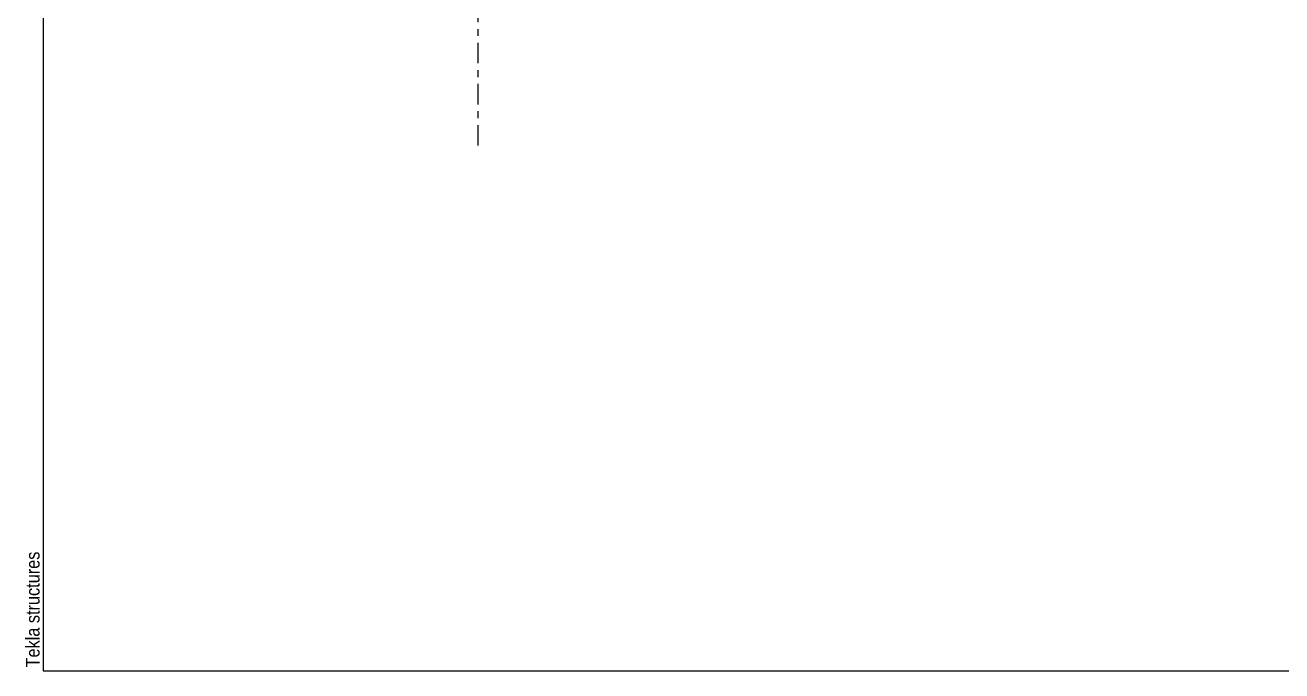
# Model space of a CAD drawing. Header units: millimetres. Extents: x -49 to 773, y -82 to 492.
# Drawn here: x -49.3 to 133.8, y -82.4 to 11.8 of the extents above; entities that cross this region are included whole.
import ezdxf

# ---------------------------------------------------------------- set-up
doc = ezdxf.new("R2010")
doc.units = ezdxf.units.MM
doc.linetypes.add('XKITLINE00', pattern=[0])
doc.linetypes.add('XKITLINE03', pattern=[6, 3, -1, 1, -1])
doc.layers.add('DrawingSheet', color=5, linetype='Continuous', lineweight=0)
doc.layers.add('S-grid', color=1, linetype='Continuous', lineweight=0)
doc.styles.add('ARIAL', font='ARIAL.TTF')

# ---------------------------------------------------------------- blocks, each defined once
blk = doc.blocks.new('*A477')
at = {"layer": 'DrawingSheet', "color": 5, "linetype": 'XKITLINE00', "lineweight": 0}
for p, q in [((-46.74, 491.58), (-46.74, -82.42)), ((-46.74, -82.42), (773.26, -82.42))]:
    blk.add_line(p, q, dxfattribs=at)
at = {"layer": 'DrawingSheet', "color": 5, "style": 'ARIAL', "width": 0.85}
blk.add_text('Tekla structures', height=2, rotation=90, dxfattribs=at).set_placement((-47.24, -81.92))
blk = doc.blocks.new('*A530')
at = {"layer": 'S-grid', "color": 1, "linetype": 'XKITLINE03', "lineweight": 0}
for p, q in [((16.67, 101.83), (16.67, 135.41)), ((16.67, -5.82), (16.67, 92.08))]:
    blk.add_line(p, q, dxfattribs=at)
at = {"layer": 'S-grid', "color": 3, "style": 'ARIAL', "width": 0.85}
blk.add_text('12', height=3, dxfattribs=at).set_placement((14.44, 136.41))

msp = doc.modelspace()

# ---------------------------------------------------------------- block references
at = {"lineweight": 0}
for name in ['*A477', '*A530']:
    msp.add_blockref(name, (0, 0), dxfattribs=at)

doc.saveas('drawing.dxf')
